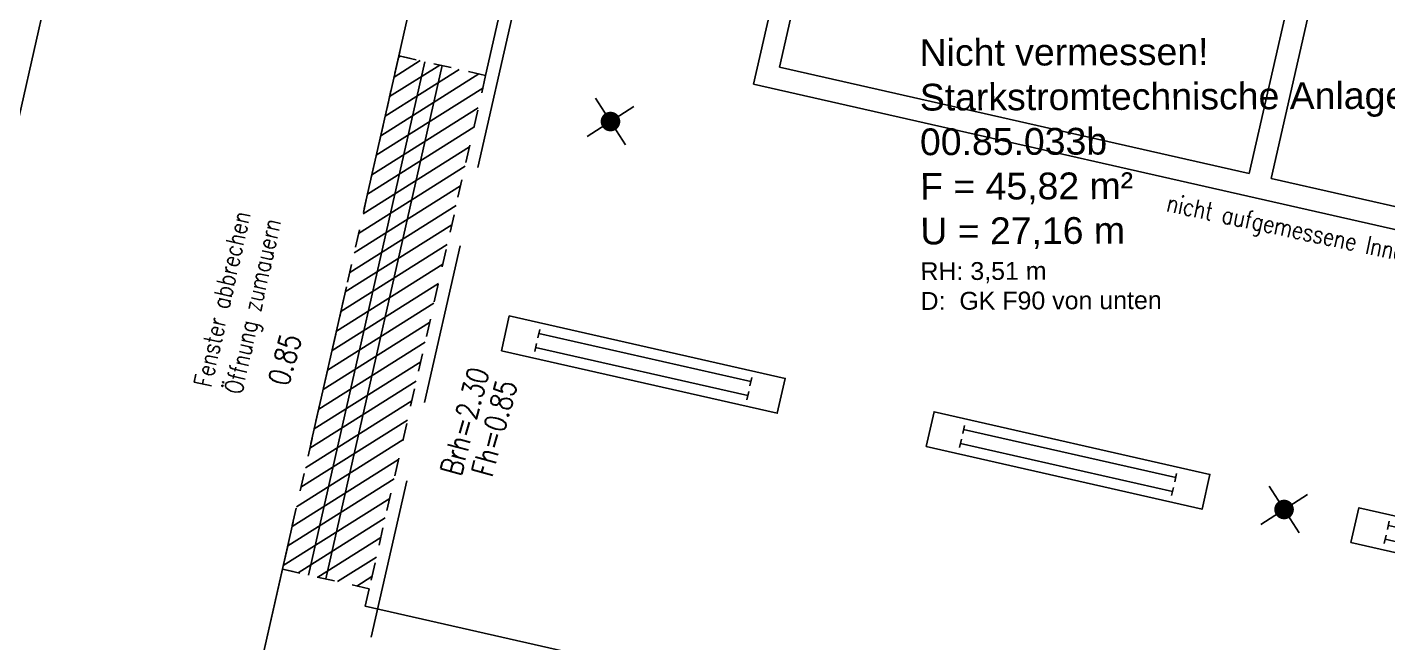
# Model space of a CAD drawing. Header units: metres. Extents: x -7 to 99688, y -10762 to -90.
# Drawn here: x 69.61 to 77.23, y -134.72 to -131.27 of the extents above; entities that cross this region are included whole.
import ezdxf
from ezdxf.enums import TextEntityAlignment as Align

# ---------------------------------------------------------------- set-up
doc = ezdxf.new("R2010")
doc.units = ezdxf.units.M
doc.header["$LTSCALE"] = 0.03
doc.linetypes.add('GESTRICHELT', pattern=[9, 6, -3])
doc.linetypes.add('GESTRICHELT2', pattern=[4.5, 3, -1.5])
doc.layers.get('0').update_dxf_attribs({"linetype": 'CONTINUOUS'})
for name, color, linetype in [('A_abriss', 44, '_ABBRUCH'), ('A_bemaßung', 2, 'CONTINUOUS'), ('A_Deckenplan', 8, 'CONTINUOUS'), ('A_Höhen', 3, 'CONTINUOUS'), ('A_räume', 5, 'CONTINUOUS'), ('A_schraffur', 10, 'CONTINUOUS'), ('A_text', 5, 'CONTINUOUS'), ('A_verdeckt', 8, 'GESTRICHELT2'), ('A_wände', 6, 'CONTINUOUS'), ('E__LEUCHTEN', 6, 'CONTINUOUS')]:
    doc.layers.add(name, color=color, linetype=linetype)
doc.styles.add('PITSIMP8', font='PITSIMP8.SHX')
doc.styles.add('SIMPLEX', font='simplex.shx', dxfattribs={"width": 0.8, "height": 0.1})
doc.styles.get("Standard").update_dxf_attribs({"font": 'txt', "height": 1})
doc.linetypes.add('_ABBRUCH', pattern='A,25,[101,cadkon.shx,S=3.5,R=0,X=0,Y=0],25', length=50)

# ---------------------------------------------------------------- blocks, each defined once
blk = doc.blocks.new('2DEL_459')
for p, q in [((-0.3844, 0.0818), (-0.3844, 0.3182)), ((0.3844, 0.0818), (0.3844, 0.3182)), ((-0.3844, 0.2), (0.3844, 0.2)), ((-0.3844, -0.3182), (-0.3844, -0.0818)), ((0.3844, -0.3182), (0.3844, -0.0818)), ((-0.3844, -0.2), (0.3844, -0.2))]:
    blk.add_line(p, q)
blk.add_lwpolyline([(-0.5, -0.5), (0.5, -0.5), (0.5, 0.5), (-0.5, 0.5)], close=True)
at = {"style": 'PITSIMP8', "flags": 9}
for tag, p in [('RAUM/GRUPPE', (-0.0298, 0.1593)), ('BEZEICHNUNG', (-0.0298, 0.1793)), ('POS.NR.G-LV', (-0.0298, 0.1393)), ('FABRIKAT', (-0.0298, 0.1193)), ('TYP', (-0.0298, 0.0993)), ('KENNUNG', (-0.0298, 0.0793)), ('LEISTUNG', (-0.0298, 0.0593)), ('VOLUMENSTROM', (-0.0298, 0.0393)), ('DRUCK/-STUFE', (-0.0298, 0.0193)), ('ANSCHLUSS', (-0.0298, -0.0007)), ('GROESSE', (-0.0298, -0.0207)), ('DN', (-0.0298, -0.0407)), ('TEMPERATUR', (-0.0298, -0.0607)), ('SCHUTZART', (-0.0298, -0.1007)), ('DREHZAHL', (-0.0298, -0.0807)), ('SPANNUNG/FREQUENZ', (-0.0298, -0.1207)), ('GEWICHT', (-0.0298, -0.1407)), ('FREI', (-0.0298, -0.1607)), ('FREI', (-0.0298, -0.1807)), ('FREI', (-0.0298, -0.2007))]:
    blk.add_attdef(tag, text='', height=0.01, dxfattribs=at).set_placement(p, align=Align.MIDDLE)
blk = doc.blocks.new('Sich.beleuchtung')
at = {"layer": 'E__LEUCHTEN', "color": 3}
for p, q in [((-100.1, 100.1), (100.1, -100.1)), ((-100.1, -100.1), (100.1, 100.1))]:
    blk.add_line(p, q, dxfattribs=at)
at = {"layer": 'E__LEUCHTEN', "color": 3, "const_width": 50}
blk.add_lwpolyline([(-25, 0, 1), (25, 0, 1)], format="xyb", close=True, dxfattribs=at)
blk = doc.blocks.new('A$C6AE077AC')
at = {"layer": 'A_wände', "linetype": 'Continuous'}
for p, q in [((-4.3155, 7.3978), (-4.9625, 4.5452)), ((-4.1984, 7.3712), (-4.8178, 4.6406)), ((-2.1847, 4.0434), (-1.5653, 6.774)), ((-2.0628, 4.0157), (-1.4434, 6.7464)), ((-4.8178, 4.6406), (-2.1847, 4.0434)), ((-4.9625, 4.5452), (0.7378, 3.2523)), ((-2.0628, 4.0157), (0.7654, 3.3742))]:
    blk.add_line(p, q, dxfattribs=at)
blk = doc.blocks.new('Keller_bibo')
at = {"layer": 'A_verdeckt', "linetype": 'GESTRICHELT', "ltscale": 5}
for points in [[(82.7068, -230.1753), (72.8979, -227.9504), (72.9897, -227.5459), (72.5935, -227.456), (69.6204, -240.563), (70.2181, -240.6986), (70.3145, -240.2732), (71.2115, -240.4766), (71.1256, -240.8552), (71.5479, -240.951), (71.6334, -240.5741), (74.1394, -241.1425), (74.0539, -241.5194), (74.4961, -241.6198), (74.5807, -241.2467), (77.0926, -241.8164), (77.008, -242.1895), (77.4418, -242.2879)], [(78.5849, -241.5664), (81.1179, -230.3994), (72.9315, -228.5425), (70.3985, -239.7095), (78.5849, -241.5664)]]:
    blk.add_lwpolyline(points, dxfattribs=at)

msp = doc.modelspace()

# ---------------------------------------------------------------- hatches: boundary and pattern name
at = {"layer": 'A_schraffur'}
h = msp.add_hatch(dxfattribs=at)
h.set_pattern_fill('ANSI31', color=256, scale=0.025, style=0)
h.set_pattern_definition([(32.2218, (78.763195, -136.45602), (-0.04232255, 0.0671505), [])])
h.paths.add_polyline_path([(71.83807, -131.46055), (71.69259, -131.42755), (71.04008, -134.3043), (71.18563, -134.33732)])
h.paths.add_polyline_path([(71.93559, -131.48267), (71.83807, -131.46055), (71.18563, -134.33732), (71.28316, -134.35944)])
h.paths.add_polyline_path([(72.1786, -131.53779), (71.93559, -131.48267), (71.28316, -134.35944), (71.52606, -134.41454)])

# ---------------------------------------------------------------- linework, layer by layer
at = {"layer": 'A_abriss', "ltscale": 0.3}
for p, q in [((71.83807, -131.46055), (71.18563, -134.33732)), ((71.93559, -131.48267), (71.28316, -134.35944))]:
    msp.add_line(p, q, dxfattribs=at)
at = {"layer": 'A_bemaßung', "linetype": 'Continuous'}
msp.add_line((67.64783, -140.21813), (70.66513, -126.91604), dxfattribs=at)
at = {"layer": 'A_verdeckt'}
msp.add_line((72.1786, -131.53779), (71.52606, -134.41454), dxfattribs=at)
msp.add_lwpolyline([(71.75266, -131.44118), (71.69259, -131.42755), (71.04007, -134.30432), (71.10013, -134.31793)], dxfattribs=at)
at = {"layer": 'A_wände', "linetype": 'Continuous'}
for p, q in [((72.59345, -127.45597), (71.6926, -131.42755)), ((71.04008, -134.3043), (70.46938, -136.82029))]:
    msp.add_line(p, q, dxfattribs=at)
at = {"layer": 'A_wände', "linetype": 'GESTRICHELT', "ltscale": 0.5}
for p, q in [((71.69259, -131.42755), (72.1786, -131.53779)), ((71.04007, -134.3043), (71.52606, -134.41454))]:
    msp.add_line(p, q, dxfattribs=at)
at = {"layer": 'A_wände', "linetype": 'Continuous'}
for points in [[(72.1786, -131.53779), (72.88871, -128.40719), (72.88871, -128.4072)], [(78.64217, -136.13122), (71.50394, -134.51204), (71.52606, -134.41454)]]:
    msp.add_lwpolyline(points, dxfattribs=at)

# ---------------------------------------------------------------- block references
at = {"layer": 'A_Deckenplan', "linetype": 'GESTRICHELT'}
msp.add_blockref('A$C6AE077AC', (78.64217, -136.13122), dxfattribs=at)
at = {"layer": 'A_verdeckt', "linetype": 'GESTRICHELT'}
msp.add_blockref('Keller_bibo', (0, 100), dxfattribs=at)
at = {"layer": 'E__LEUCHTEN', "color": 7, "xscale": 0.001098735000002128, "yscale": 0.001098734999999351, "zscale": 0.001098735, "rotation": 347.6524336641262}
for p in [(72.87806, -131.79594), (76.65215, -133.97015)]:
    msp.add_blockref('Sich.beleuchtung', p, dxfattribs=at)
at = {"layer": 'E__LEUCHTEN', "linetype": 'Continuous', "xscale": 1.585, "yscale": 0.1999999999999886, "zscale": 1.585, "rotation": 347.2197400369964}
for p in [(73.06188, -133.15794), (75.44194, -133.69546), (77.822, -134.23298)]:
    msp.add_blockref('2DEL_459', p, dxfattribs=at)

# ---------------------------------------------------------------- texts
at = {"layer": 'A_Höhen', "linetype": 'Continuous', "style": 'SIMPLEX', "width": 0.8}
for s, p in [('0.85', (71.0529, -133.12996)), ('Brh=2.30', (72.06195, -133.47602)), ('Fh=0.85', (72.22772, -133.51364))]:
    msp.add_text(s, height=0.12, rotation=74.8, dxfattribs=at).set_placement(p, align=Align.MIDDLE_CENTER)
at = {"layer": 'A_räume', "linetype": 'Continuous', "insert": (74.60984, -131.33459), "char_height": 0.15, "width": 6.6459, "attachment_point": 1, "rotation": 0.221754}
msp.add_mtext('{\\fArial|b0|i0|c0|p34;Nicht vermessen!\\PStarkstromtechnische Anlagen\\P00.85.033b\\PF = 45,82 m²\\PU = 27,16 m\\P\\H0.6667x;RH: 3,51 m\\PD:  GK F90 von unten}', dxfattribs=at)
at = {"layer": 'A_text', "style": 'SIMPLEX', "width": 0.8}
for s, p in [('Fenster abbrechen', (70.63938, -133.29116)), ('Öffnung zumauern', (70.81134, -133.33016))]:
    msp.add_text(s, height=0.1, rotation=77.221754, dxfattribs=at).set_placement(p)
at = {"layer": 'A_text', "linetype": 'Continuous', "insert": (76.00912, -132.19923), "char_height": 0.1, "width": 4.7527, "attachment_point": 1, "rotation": 348, "style": 'SIMPLEX'}
msp.add_mtext('nicht aufgemessene Innenwandstellung', dxfattribs=at)

doc.saveas('drawing.dxf')
